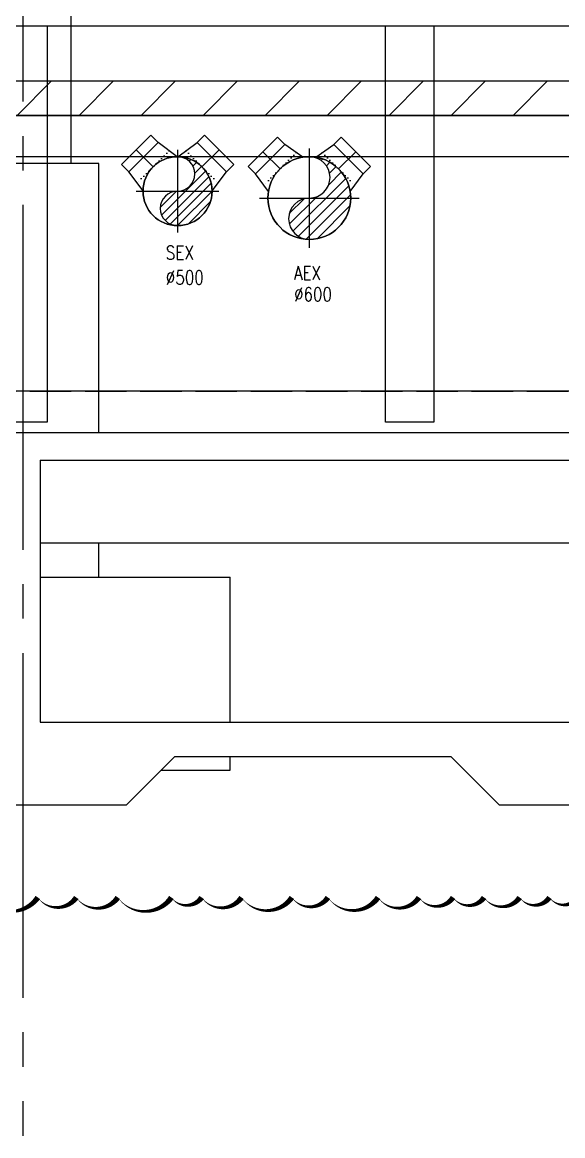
# Model space of a CAD drawing. Extents: x -3080 to 28500, y -1326 to 31609.
# Drawn here: x 3480 to 3871, y 25781 to 26588 of the extents above; entities that cross this region are included whole.
import ezdxf
from ezdxf.enums import TextEntityAlignment as Align
from ezdxf.xclip import XClip

# ---------------------------------------------------------------- set-up
doc = ezdxf.new("R2010")
doc.units = 0
doc.header["$LTSCALE"] = 100
doc.header["$XCLIPFRAME"] = 2
for name, pattern in [('188K-SM-07-F10-MECH-CR PIPE-Y2257103$0$AP6A-SM-08-FR1-001-A_AAS 210916$0$CENTER', [50.8, 31.75, -6.35, 6.35, -6.35]), ('188K-SM-07-F10-MECH-CR PIPE-Y2257103$0$AP6A-SM-08-FR1-001-A_AAS 210916$0$DOT', [0.25, 0, -0.25]), ('188K-SM-07-F10-MECH-CR PIPE-Y2257103$0$CENTER2', [1.125, 0.75, -0.125, 0.125, -0.125]), ('188K-SM-07-F10-MECH-CR PIPE-Y2257103$0$X-S-FAB_SL ALL$0$COL-CEN-LIN', [3.25, 2.5, -0.25, 0.25, -0.25]), ('188K-SM-07-F10-MECH-CR PIPE-Y2257103$0$X-S-FAB_SL ALL$0$HIDDEN', [0.4, 0.3, -0.1])]:
    doc.linetypes.add(name, pattern=pattern)
for name, color, linetype in [('0-xref', 8, 'Continuous'), ('188K-SM-07-F10-MECH-CR PIPE-Y2257103$0$0-CF-AAS-AEX', 10, 'Continuous'), ('188K-SM-07-F10-MECH-CR PIPE-Y2257103$0$0-CF-AAS-SEX', 3, 'Continuous'), ('188K-SM-07-F10-MECH-CR PIPE-Y2257103$0$0-FIRE', 1, 'Continuous'), ('188K-SM-07-F10-MECH-CR PIPE-Y2257103$0$0-hookupzoom', 4, 'Continuous'), ('188K-SM-07-F10-MECH-CR PIPE-Y2257103$0$AP6A-SM-08-FR1-001-A_AAS 210916$0$0-Block Center-Line', 1, '188K-SM-07-F10-MECH-CR PIPE-Y2257103$0$AP6A-SM-08-FR1-001-A_AAS 210916$0$CENTER'), ('188K-SM-07-F10-MECH-CR PIPE-Y2257103$0$AP6A-SM-08-FR1-001-A_AAS 210916$0$0-Block Support-Line', 7, '188K-SM-07-F10-MECH-CR PIPE-Y2257103$0$AP6A-SM-08-FR1-001-A_AAS 210916$0$DOT'), ('188K-SM-07-F10-MECH-CR PIPE-Y2257103$0$Block Center-Line', 1, '188K-SM-07-F10-MECH-CR PIPE-Y2257103$0$CENTER2'), ('188K-SM-07-F10-MECH-CR PIPE-Y2257103$0$X-S-FAB_SL ALL$0$ASP_1', 1, 'Continuous'), ('188K-SM-07-F10-MECH-CR PIPE-Y2257103$0$X-S-FAB_SL ALL$0$ASP_8', 8, 'Continuous'), ('188K-SM-07-F10-MECH-CR PIPE-Y2257103$0$X-S-FAB_SL ALL$0$BEAM-S', 2, 'Continuous'), ('188K-SM-07-F10-MECH-CR PIPE-Y2257103$0$X-S-FAB_SL ALL$0$CCL', 15, '188K-SM-07-F10-MECH-CR PIPE-Y2257103$0$X-S-FAB_SL ALL$0$COL-CEN-LIN'), ('188K-SM-07-F10-MECH-CR PIPE-Y2257103$0$X-S-FAB_SL ALL$0$HID', 5, '188K-SM-07-F10-MECH-CR PIPE-Y2257103$0$X-S-FAB_SL ALL$0$HIDDEN')]:
    doc.layers.add(name, color=color, linetype=linetype)
doc.styles.add('188K-SM-07-F10-MECH-CR PIPE-Y2257103$0$T0', font='simplex.shx', dxfattribs={"width": 0.8, "bigfont": 'chineset.shx'})

# ---------------------------------------------------------------- blocks, each defined once
blk = doc.blocks.new('*U1495')
for p, q in [((-150, 350), (-150, 425)), ((-150, 425), (150, 425)), ((150, 350), (150, 425)), ((-175.4, 178.1), (-150, 350)), ((-150, 350), (150, 350)), ((175.4, 178.1), (150, 350))]:
    blk.add_line(p, q)
blk.add_circle((0, 0), 250)
at = {"layer": '188K-SM-07-F10-MECH-CR PIPE-Y2257103$0$AP6A-SM-08-FR1-001-A_AAS 210916$0$0-Block Center-Line'}
blk.add_line((0, 250), (0, 425), dxfattribs=at)
at = {"layer": '188K-SM-07-F10-MECH-CR PIPE-Y2257103$0$AP6A-SM-08-FR1-001-A_AAS 210916$0$0-Block Support-Line'}
blk.add_line((-164.8, 250), (164.8, 250), dxfattribs=at)
blk = doc.blocks.new('*U1494')
for p, q in [((-150, 350), (-150, 425)), ((-150, 425), (150, 425)), ((150, 350), (150, 425)), ((-175.4, 178.1), (-150, 350)), ((-150, 350), (150, 350)), ((175.4, 178.1), (150, 350))]:
    blk.add_line(p, q)
blk.add_circle((0, 0), 250)
at = {"layer": '188K-SM-07-F10-MECH-CR PIPE-Y2257103$0$AP6A-SM-08-FR1-001-A_AAS 210916$0$0-Block Center-Line'}
blk.add_line((0, 250), (0, 425), dxfattribs=at)
at = {"layer": '188K-SM-07-F10-MECH-CR PIPE-Y2257103$0$AP6A-SM-08-FR1-001-A_AAS 210916$0$0-Block Support-Line'}
blk.add_line((-164.8, 250), (164.8, 250), dxfattribs=at)
blk = doc.blocks.new('*U1496')
h = blk.add_hatch()
h.set_pattern_fill('ANSI31', color=256, scale=1.4286, style=0)
h.paths.add_polyline_path([(0, 0, 1), (0, 25, 0.414214), (-25, 0, 0.414214), (0, -25, -1)])
blk.add_circle((0, 0), 25)
for centre, start, end in [((0, 12.5), 270, 90), ((0, -12.5), 90, 270)]:
    blk.add_arc(centre, 12.5, start, end)
at = {"layer": '188K-SM-07-F10-MECH-CR PIPE-Y2257103$0$Block Center-Line'}
for p, q in [((0, -30), (0, 30)), ((30, 0), (-30, 0))]:
    blk.add_line(p, q, dxfattribs=at)
blk = doc.blocks.new('*U1489')
for p, q in [((-150, 400), (-150, 475)), ((-150, 475), (150, 475)), ((150, 400), (150, 475)), ((-175.4, 243.4), (-150, 400)), ((-150, 400), (150, 400)), ((175.4, 243.4), (150, 400))]:
    blk.add_line(p, q)
blk.add_circle((0, 0), 300)
at = {"layer": '188K-SM-07-F10-MECH-CR PIPE-Y2257103$0$AP6A-SM-08-FR1-001-A_AAS 210916$0$0-Block Center-Line'}
blk.add_line((0, 300), (0, 475), dxfattribs=at)
at = {"layer": '188K-SM-07-F10-MECH-CR PIPE-Y2257103$0$AP6A-SM-08-FR1-001-A_AAS 210916$0$0-Block Support-Line'}
blk.add_line((-166.2, 300), (166.2, 300), dxfattribs=at)
blk = doc.blocks.new('*U1490')
h = blk.add_hatch()
h.set_pattern_fill('ANSI31', color=256, scale=1.7143, style=0)
h.paths.add_polyline_path([(0, 0, 1), (0, 30, 0.414214), (-30, 0, 0.414214), (0, -30, -1)])
blk.add_circle((0, 0), 30)
for centre, start, end in [((0, 15), 270, 90), ((0, -15), 90, 270)]:
    blk.add_arc(centre, 15, start, end)
at = {"layer": '188K-SM-07-F10-MECH-CR PIPE-Y2257103$0$Block Center-Line'}
for p, q in [((0, -36), (0, 36)), ((36, 0), (-36, 0))]:
    blk.add_line(p, q, dxfattribs=at)
blk = doc.blocks.new('188K-SM-07-F10-MECH-CR PIPE-Y2257103$0$X-S-FAB_SL ALL$0$A$Ceb448ab1')
at = {"layer": '188K-SM-07-F10-MECH-CR PIPE-Y2257103$0$X-S-FAB_SL ALL$0$CCL'}
blk.add_line((3480, 3600), (3480, 0), dxfattribs=at)
blk = doc.blocks.new('*U1541')
at = {"color": 241}
blk.add_lwpolyline([(17.5, 50), (-17.5, 50), (-17.5, 337.5), (17.5, 337.5)], close=True, dxfattribs=at)
blk = doc.blocks.new('188K-SM-07-F10-MECH-CR PIPE-Y2257103$0$X-S-FAB_SL ALL')
at = {"color": 241}
for p, q in [((-2628.521, -72748.977), (19076.479, -72748.977)), ((-2628.521, -72788.977), (19076.479, -72788.977))]:
    blk.add_line(p, q, dxfattribs=at)
at = {"layer": '188K-SM-07-F10-MECH-CR PIPE-Y2257103$0$X-S-FAB_SL ALL$0$ASP_1'}
for p, q in [((-2628.521, -73043.977), (4851.479, -73043.977)), ((-981.021, -73063.977), (-586.021, -73063.977)), ((-981.021, -73063.977), (-981.021, -73253.977)), ((-981.021, -73253.977), (-586.021, -73253.977)), ((-883.521, -73278.977), (-918.521, -73313.977)), ((-883.521, -73278.977), (-683.521, -73278.977)), ((-683.521, -73278.977), (-648.521, -73313.977)), ((-1068.521, -73313.977), (-918.521, -73313.977)), ((-648.521, -73313.977), (-498.521, -73313.977))]:
    blk.add_line(p, q, dxfattribs=at)
at = {"layer": '188K-SM-07-F10-MECH-CR PIPE-Y2257103$0$X-S-FAB_SL ALL$0$ASP_8'}
for p, q in [((-958.521, -72848.977), (-958.521, -71981.477)), ((-938.521, -72848.977), (-1048.521, -72848.977)), ((-938.521, -73043.977), (-938.521, -72848.977)), ((-981.021, -73123.977), (-586.021, -73123.977)), ((-938.521, -73148.977), (-938.521, -73123.977)), ((-981.021, -73148.977), (-843.521, -73148.977)), ((-843.521, -73253.977), (-843.521, -73148.977)), ((-843.521, -73288.977), (-843.521, -73278.977)), ((-893.521, -73288.977), (-843.521, -73288.977))]:
    blk.add_line(p, q, dxfattribs=at)
at = {"layer": '188K-SM-07-F10-MECH-CR PIPE-Y2257103$0$X-S-FAB_SL ALL$0$HID'}
blk.add_line((-2628.521, -73013.977), (19076.479, -73013.977), dxfattribs=at)
at = {"layer": '188K-SM-07-F10-MECH-CR PIPE-Y2257103$0$X-S-FAB_SL ALL$0$BEAM-S'}
for p in [(-993.521, -73086.477), (-713.521, -73086.477)]:
    blk.add_blockref('*U1541', p, dxfattribs=at)
at = {"layer": '188K-SM-07-F10-MECH-CR PIPE-Y2257103$0$X-S-FAB_SL ALL$0$CCL'}
blk.add_blockref('188K-SM-07-F10-MECH-CR PIPE-Y2257103$0$X-S-FAB_SL ALL$0$A$Ceb448ab1', (-4473.521, -73553.977), dxfattribs=at)
blk = doc.blocks.new('188K-SM-07-F10-MECH-CR PIPE-Y2257103')
at = {"layer": '188K-SM-07-F10-MECH-CR PIPE-Y2257103$0$0-FIRE'}
h = blk.add_hatch(dxfattribs=at)
h.set_pattern_fill('ANSI31', color=256, scale=10)
h.set_pattern_definition([(45, (0, 99332.263), (-22.45064, 22.45064), [])])
h.paths.add_polyline_path([(23550, 26520.786), (1845, 26520.786), (1845, 26545.786), (23550, 26545.786)])
blk.add_line((23502.5, 26320.786), (1845, 26320.786))
blk.add_lwpolyline([(23550, 26520.786), (1845, 26520.786), (1845, 26545.786), (23550, 26545.786)], close=True, dxfattribs=at)
at = {"layer": '188K-SM-07-F10-MECH-CR PIPE-Y2257103$0$0-hookupzoom'}
blk.add_lwpolyline([(23550, 26490.786), (1845, 26490.786), (1845, 26520.786), (23550, 26520.786)], close=True, dxfattribs=at)
at = {"layer": '188K-SM-07-F10-MECH-CR PIPE-Y2257103$0$0-CF-AAS-AEX', "yscale": 0.1, "zscale": 0.1}
for xscale, rotation in [(-0.1, 45), (0.1, 315)]:
    blk.add_blockref('*U1489', (3687.426, 26460.786), dxfattribs=dict(at, xscale=xscale, rotation=rotation))
at = {"layer": '188K-SM-07-F10-MECH-CR PIPE-Y2257103$0$0-CF-AAS-AEX', "rotation": 180}
blk.add_blockref('*U1490', (3687.426, 26460.786), dxfattribs=at)
at = {"layer": '188K-SM-07-F10-MECH-CR PIPE-Y2257103$0$0-CF-AAS-SEX', "yscale": 0.1, "zscale": 0.1}
for name, xscale, rotation in [('*U1495', -0.1, 45), ('*U1494', 0.1, 315)]:
    blk.add_blockref(name, (3591.989, 26465.787), dxfattribs=dict(at, xscale=xscale, rotation=rotation))
at = {"layer": '188K-SM-07-F10-MECH-CR PIPE-Y2257103$0$0-CF-AAS-SEX', "rotation": 180}
blk.add_blockref('*U1496', (3591.989, 26465.787), dxfattribs=at)
at = {"layer": '188K-SM-07-F10-MECH-CR PIPE-Y2257103$0$0-CF-AAS-AEX', "style": '188K-SM-07-F10-MECH-CR PIPE-Y2257103$0$T0', "width": 0.8}
for s, p in [('AEX', (3676.368, 26406.523)), ('%%C600', (3676.368, 26391.001))]:
    blk.add_text(s, height=10, dxfattribs=at).set_placement(p, align=Align.MIDDLE_LEFT)
at = {"layer": '188K-SM-07-F10-MECH-CR PIPE-Y2257103$0$0-CF-AAS-SEX', "style": '188K-SM-07-F10-MECH-CR PIPE-Y2257103$0$T0', "width": 0.8}
for s, p in [('SEX', (3583.52, 26421.228)), ('%%C500', (3583.52, 26403.206))]:
    blk.add_text(s, height=10, dxfattribs=at).set_placement(p, align=Align.MIDDLE_LEFT)
ref = blk.add_blockref('188K-SM-07-F10-MECH-CR PIPE-Y2257103$0$X-S-FAB_SL ALL', (4473.521, 99334.763))
XClip(ref).set_block_clipping_path([(-7553.4648570136, -75341.9369645483), (24026.2025623869, -67725.7696244382)])
blk.add_lwpolyline([(3452.112, 25953.57, 0, 4, 0.5205671), (3490.77, 25953.57, 0, 4, 0.5205671), (3518.65, 25953.57, 0, 4, 0.5205671), (3548.727, 25953.57, 0, 4, 0.5205671), (3587.533, 25953.57, 0, 4, 0.5205671), (3609.456, 25953.57, 0, 4, 0.5205671), (3638.328, 25953.57, 0, 4, 0.5205671), (3674.825, 25953.57, 0, 4, 0.5205671), (3700.907, 25953.57, 0, 4, 0.5205671), (3737.206, 25953.57, 0, 4, 0.5205671), (3766.872, 25953.57, 0, 4, 0.5205671), (3791.6, 25953.57, 0, 4, 0.5205671), (3813.998, 25953.57, 0, 4, 0.5205671), (3839.771, 25953.57, 0, 4, 0.5205671), (3861.403, 25953.57, 0, 4, 0.5205671), (3882.076, 25953.57, 0, 4, 0.5205671)], format="xyseb")

msp = doc.modelspace()

# ---------------------------------------------------------------- block references
at = {"layer": '0-xref'}
msp.add_blockref('188K-SM-07-F10-MECH-CR PIPE-Y2257103', (0, 0), dxfattribs=at)

doc.saveas('drawing.dxf')
